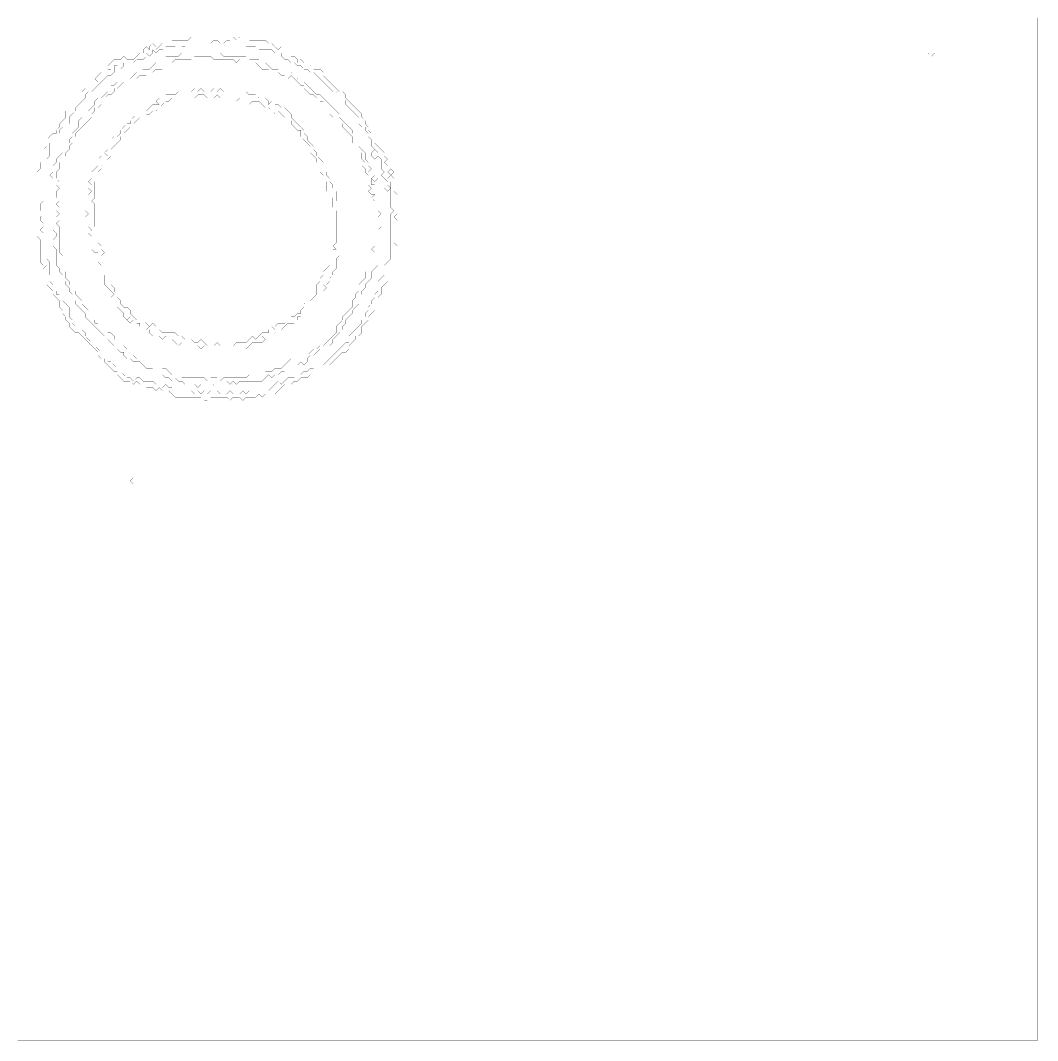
# Model space of a CAD drawing. Header units: metres. Extents: x 0 to 4925, y -4925 to 0.
# Drawn here: x 1878 to 4925, y -4925 to -1868 of the extents above; entities that cross this region are included whole.
import ezdxf

# ---------------------------------------------------------------- set-up
doc = ezdxf.new("R2010")
doc.units = ezdxf.units.M
doc.layers.add('conductor', color=1, linetype='Continuous')
doc.layers.add('substrate', color=5, linetype='Continuous')

msp = doc.modelspace()

# ---------------------------------------------------------------- linework, layer by layer
at = {"layer": 'conductor', "const_width": 0.5}
for points in [[(2457.4, -1927.3), (2447.7, -1937), (2438.1, -1937), (2428.5, -1937), (2418.8, -1937), (2409.2, -1937), (2399.5, -1937), (2389.9, -1937), (2380.3, -1937), (2370.6, -1946.6), (2361, -1946.6), (2351.4, -1937), (2341.7, -1946.6), (2332.1, -1946.6), (2322.4, -1946.6), (2312.8, -1946.6), (2303.2, -1956.3), (2293.5, -1956.3), (2283.9, -1965.9), (2274.3, -1956.3), (2274.3, -1965.9), (2264.6, -1975.5), (2255, -1965.9), (2255, -1975.5), (2245.4, -1985.2), (2235.7, -1985.2), (2226.1, -1985.2), (2216.4, -1994.8), (2206.8, -1994.8), (2197.2, -1994.8), (2187.5, -1994.8), (2187.5, -2004.4), (2177.9, -2014.1), (2168.3, -2004.4), (2158.6, -2004.4), (2158.6, -2014.1), (2158.6, -2023.7), (2149, -2033.3), (2139.4, -2033.3), (2129.7, -2043), (2120.1, -2052.6), (2110.4, -2062.3), (2100.8, -2071.9), (2091.2, -2081.5), (2081.5, -2081.5), (2071.9, -2091.2), (2071.9, -2100.8), (2062.3, -2110.4), (2052.6, -2120.1), (2043, -2129.7), (2043, -2139.4), (2033.3, -2149), (2023.7, -2158.6), (2023.7, -2168.3), (2023.7, -2177.9), (2014.1, -2187.5), (2004.4, -2187.5), (1994.8, -2197.2), (1994.8, -2206.8), (1985.2, -2216.4), (1975.5, -2226.1), (1965.9, -2235.7), (1965.9, -2245.4), (1965.9, -2255), (1965.9, -2264.6), (1965.9, -2274.3), (1956.3, -2283.9), (1956.3, -2293.5), (1956.3, -2303.2), (1946.6, -2312.8), (1946.6, -2322.4), (1946.6, -2332.1), (1946.6, -2341.7), (1946.6, -2351.4), (1946.6, -2361), (1946.6, -2370.6), (1946.6, -2380.3), (1946.6, -2389.9), (1946.6, -2399.5), (1946.6, -2409.2), (1937, -2418.8), (1937, -2428.5), (1937, -2438.1), (1946.6, -2447.7), (1937, -2457.4), (1937, -2467), (1946.6, -2476.6), (1946.6, -2486.3), (1937, -2495.9), (1946.6, -2505.5), (1946.6, -2515.2), (1946.6, -2524.8), (1946.6, -2534.5), (1946.6, -2544.1), (1946.6, -2553.7), (1956.3, -2563.4), (1956.3, -2573), (1956.3, -2582.6), (1965.9, -2592.3), (1965.9, -2601.9), (1965.9, -2611.6), (1965.9, -2621.2), (1965.9, -2630.8), (1975.5, -2640.5), (1965.9, -2650.1), (1975.5, -2659.7), (1975.5, -2669.4), (1985.2, -2679), (1985.2, -2688.6), (1994.8, -2688.6), (2004.4, -2698.3), (2004.4, -2707.9), (2014.1, -2717.6), (2023.7, -2727.2), (2023.7, -2736.8), (2023.7, -2746.5), (2023.7, -2756.1), (2033.3, -2765.7), (2033.3, -2775.4), (2043, -2785), (2052.6, -2794.6), (2062.3, -2794.6), (2071.9, -2804.3), (2071.9, -2813.9), (2081.5, -2823.6), (2091.2, -2833.2), (2100.8, -2842.8), (2110.4, -2852.5), (2120.1, -2862.1), (2129.7, -2871.7), (2139.4, -2881.4), (2139.4, -2891), (2149, -2891), (2158.6, -2900.7), (2168.3, -2910.3), (2177.9, -2919.9), (2187.5, -2929.6), (2197.2, -2939.2), (2206.8, -2939.2), (2216.4, -2948.8), (2226.1, -2939.2), (2235.7, -2939.2), (2245.4, -2948.8), (2255, -2948.8), (2264.6, -2948.8), (2274.3, -2948.8), (2283.9, -2958.5), (2293.5, -2958.5), (2303.2, -2968.1), (2312.8, -2958.5), (2322.4, -2968.1), (2332.1, -2968.1), (2341.7, -2977.7), (2351.4, -2977.7), (2361, -2977.7), (2370.6, -2977.7), (2380.3, -2977.7), (2389.9, -2977.7), (2399.5, -2987.4), (2409.2, -2977.7), (2418.8, -2987.4), (2428.5, -2977.7), (2438.1, -2987.4), (2447.7, -2977.7), (2457.4, -2977.7), (2467, -2977.7), (2476.6, -2987.4), (2486.3, -2987.4), (2495.9, -2987.4), (2505.5, -2977.7), (2515.2, -2987.4), (2524.8, -2987.4), (2534.5, -2987.4), (2544.1, -2977.7), (2553.7, -2987.4), (2563.4, -2977.7), (2573, -2977.7), (2582.6, -2977.7), (2592.3, -2977.7), (2601.9, -2977.7), (2611.6, -2977.7), (2621.2, -2977.7), (2630.8, -2968.1), (2640.5, -2958.5), (2650.1, -2948.8), (2659.7, -2958.5), (2669.4, -2948.8), (2679, -2939.2), (2688.6, -2939.2), (2698.3, -2939.2), (2707.9, -2929.6), (2717.6, -2929.6), (2727.2, -2919.9), (2736.8, -2919.9), (2746.5, -2910.3), (2756.1, -2910.3), (2765.7, -2900.7), (2775.4, -2900.7), (2785, -2900.7), (2794.6, -2891), (2804.3, -2881.4), (2813.9, -2871.7), (2823.6, -2862.1), (2833.2, -2852.5), (2842.8, -2842.8), (2852.5, -2833.2), (2862.1, -2833.2), (2862.1, -2823.6), (2862.1, -2813.9), (2871.7, -2804.3), (2881.4, -2794.6), (2891, -2785), (2900.7, -2775.4), (2900.7, -2765.7), (2910.3, -2756.1), (2910.3, -2746.5), (2919.9, -2736.8), (2919.9, -2727.2), (2929.6, -2717.6), (2929.6, -2707.9), (2939.2, -2698.3), (2939.2, -2688.6), (2948.8, -2679), (2948.8, -2669.4), (2948.8, -2659.7), (2948.8, -2650.1), (2958.5, -2640.5), (2968.1, -2630.8), (2968.1, -2621.2), (2968.1, -2611.6), (2968.1, -2601.9), (2977.7, -2592.3), (2987.4, -2582.6), (2987.4, -2573), (2987.4, -2563.4), (2987.4, -2553.7), (2987.4, -2544.1), (2987.4, -2534.5), (2987.4, -2524.8), (2987.4, -2515.2), (2987.4, -2505.5), (2987.4, -2495.9), (2987.4, -2486.3), (2987.4, -2476.6), (2987.4, -2467), (2987.4, -2457.4), (2987.4, -2447.7), (2997, -2438.1), (2987.4, -2428.5), (2987.4, -2418.8), (2987.4, -2409.2), (2987.4, -2399.5), (2987.4, -2389.9), (2987.4, -2380.3), (2987.4, -2370.6), (2987.4, -2361), (2987.4, -2351.4), (2977.7, -2351.4), (2968.1, -2341.7), (2958.5, -2332.1), (2968.1, -2322.4), (2958.5, -2312.8), (2958.5, -2303.2), (2958.5, -2293.5), (2958.5, -2283.9), (2948.8, -2274.3), (2948.8, -2264.6), (2939.2, -2255), (2929.6, -2245.4), (2929.6, -2235.7), (2929.6, -2226.1), (2919.9, -2216.4), (2919.9, -2206.8), (2910.3, -2197.2), (2910.3, -2187.5), (2900.7, -2187.5), (2891, -2177.9), (2891, -2168.3), (2891, -2158.6), (2881.4, -2149), (2871.7, -2139.4), (2862.1, -2129.7), (2852.5, -2120.1), (2852.5, -2110.4), (2842.8, -2100.8), (2833.2, -2091.2), (2823.6, -2081.5), (2813.9, -2081.5), (2804.3, -2071.9), (2794.6, -2062.3), (2785, -2052.6), (2775.4, -2043), (2765.7, -2033.3), (2756.1, -2023.7), (2746.5, -2023.7), (2736.8, -2014.1), (2727.2, -2014.1), (2717.6, -2004.4), (2707.9, -2004.4), (2698.3, -1994.8), (2688.6, -1994.8), (2679, -1985.2), (2669.4, -1985.2), (2659.7, -1975.5), (2659.7, -1965.9), (2650.1, -1965.9), (2640.5, -1965.9), (2630.8, -1956.3), (2621.2, -1956.3), (2611.6, -1956.3), (2601.9, -1956.3), (2592.3, -1956.3), (2582.6, -1946.6), (2573, -1946.6), (2563.4, -1946.6), (2553.7, -1946.6), (2544.1, -1937), (2534.5, -1937), (2524.8, -1937), (2515.2, -1937), (2505.5, -1927.3), (2495.9, -1927.3), (2486.3, -1937), (2476.6, -1937), (2467, -1927.3)], [(2351.4, -1975.5), (2361, -1965.9), (2370.6, -1965.9), (2380.3, -1965.9), (2389.9, -1965.9), (2399.5, -1965.9), (2409.2, -1965.9), (2418.8, -1965.9), (2428.5, -1965.9), (2438.1, -1965.9), (2447.7, -1965.9), (2457.4, -1965.9), (2467, -1965.9), (2476.6, -1965.9), (2486.3, -1975.5), (2495.9, -1975.5), (2505.5, -1975.5), (2515.2, -1975.5), (2524.8, -1975.5), (2534.5, -1975.5), (2544.1, -1975.5), (2553.7, -1975.5), (2563.4, -1985.2), (2573, -1985.2), (2582.6, -1985.2), (2592.3, -1985.2), (2601.9, -1994.8), (2611.6, -1994.8), (2621.2, -2004.4), (2630.8, -2014.1), (2640.5, -2014.1), (2650.1, -2014.1), (2659.7, -2023.7), (2669.4, -2023.7), (2679, -2023.7), (2688.6, -2023.7), (2698.3, -2033.3), (2707.9, -2043), (2717.6, -2052.6), (2727.2, -2052.6), (2736.8, -2062.3), (2746.5, -2071.9), (2756.1, -2081.5), (2765.7, -2091.2), (2775.4, -2091.2), (2785, -2100.8), (2794.6, -2110.4), (2804.3, -2120.1), (2813.9, -2129.7), (2823.6, -2139.4), (2833.2, -2149), (2833.2, -2158.6), (2842.8, -2168.3), (2852.5, -2177.9), (2862.1, -2187.5), (2871.7, -2197.2), (2871.7, -2206.8), (2881.4, -2216.4), (2891, -2226.1), (2891, -2235.7), (2891, -2245.4), (2900.7, -2255), (2910.3, -2264.6), (2910.3, -2274.3), (2910.3, -2283.9), (2919.9, -2293.5), (2919.9, -2303.2), (2929.6, -2312.8), (2919.9, -2322.4), (2929.6, -2322.4), (2939.2, -2332.1), (2929.6, -2341.7), (2929.6, -2351.4), (2929.6, -2361), (2939.2, -2361), (2948.8, -2370.6), (2948.8, -2380.3), (2948.8, -2389.9), (2948.8, -2399.5), (2948.8, -2409.2), (2948.8, -2418.8), (2948.8, -2428.5), (2948.8, -2438.1), (2958.5, -2447.7), (2948.8, -2457.4), (2948.8, -2467), (2948.8, -2476.6), (2958.5, -2486.3), (2948.8, -2495.9), (2948.8, -2505.5), (2948.8, -2515.2), (2948.8, -2524.8), (2948.8, -2534.5), (2948.8, -2544.1), (2948.8, -2553.7), (2948.8, -2563.4), (2948.8, -2573), (2948.8, -2582.6), (2948.8, -2592.3), (2948.8, -2601.9), (2939.2, -2611.6), (2929.6, -2621.2), (2929.6, -2630.8), (2929.6, -2640.5), (2919.9, -2650.1), (2910.3, -2659.7), (2910.3, -2669.4), (2900.7, -2679), (2900.7, -2688.6), (2891, -2698.3), (2891, -2707.9), (2891, -2717.6), (2881.4, -2727.2), (2871.7, -2736.8), (2871.7, -2746.5), (2862.1, -2756.1), (2852.5, -2765.7), (2852.5, -2775.4), (2842.8, -2785), (2842.8, -2794.6), (2833.2, -2804.3), (2823.6, -2813.9), (2813.9, -2823.6), (2813.9, -2833.2), (2804.3, -2842.8), (2794.6, -2842.8), (2785, -2852.5), (2775.4, -2852.5), (2765.7, -2862.1), (2756.1, -2871.7), (2746.5, -2871.7), (2736.8, -2881.4), (2736.8, -2891), (2727.2, -2900.7), (2717.6, -2891), (2707.9, -2900.7), (2698.3, -2900.7), (2688.6, -2900.7), (2679, -2910.3), (2669.4, -2919.9), (2659.7, -2919.9), (2650.1, -2929.6), (2640.5, -2929.6), (2630.8, -2939.2), (2621.2, -2929.6), (2611.6, -2939.2), (2601.9, -2948.8), (2592.3, -2948.8), (2582.6, -2948.8), (2573, -2948.8), (2563.4, -2948.8), (2553.7, -2948.8), (2544.1, -2948.8), (2534.5, -2948.8), (2524.8, -2958.5), (2515.2, -2948.8), (2505.5, -2958.5), (2495.9, -2948.8), (2486.3, -2958.5), (2476.6, -2958.5), (2467, -2958.5), (2457.4, -2958.5), (2447.7, -2968.1), (2438.1, -2958.5), (2428.5, -2958.5), (2418.8, -2958.5), (2409.2, -2968.1), (2399.5, -2958.5), (2389.9, -2958.5), (2380.3, -2958.5), (2370.6, -2958.5), (2361, -2948.8), (2351.4, -2948.8), (2341.7, -2939.2), (2332.1, -2948.8), (2322.4, -2939.2), (2312.8, -2939.2), (2303.2, -2929.6), (2303.2, -2919.9), (2293.5, -2929.6), (2283.9, -2919.9), (2274.3, -2910.3), (2264.6, -2910.3), (2255, -2910.3), (2245.4, -2900.7), (2235.7, -2891), (2226.1, -2891), (2216.4, -2891), (2206.8, -2881.4), (2197.2, -2881.4), (2187.5, -2871.7), (2187.5, -2862.1), (2177.9, -2862.1), (2168.3, -2852.5), (2168.3, -2842.8), (2158.6, -2842.8), (2149, -2833.2), (2139.4, -2823.6), (2139.4, -2813.9), (2129.7, -2813.9), (2120.1, -2804.3), (2110.4, -2794.6), (2100.8, -2785), (2091.2, -2775.4), (2081.5, -2765.7), (2071.9, -2756.1), (2071.9, -2746.5), (2062.3, -2736.8), (2052.6, -2727.2), (2043, -2717.6), (2043, -2707.9), (2033.3, -2698.3), (2033.3, -2688.6), (2023.7, -2679), (2023.7, -2669.4), (2014.1, -2659.7), (2014.1, -2650.1), (2004.4, -2640.5), (2004.4, -2630.8), (1994.8, -2621.2), (1994.8, -2611.6), (1985.2, -2601.9), (1985.2, -2592.3), (1985.2, -2582.6), (1985.2, -2573), (1985.2, -2563.4), (1985.2, -2553.7), (1975.5, -2544.1), (1975.5, -2534.5), (1975.5, -2524.8), (1985.2, -2515.2), (1985.2, -2505.5), (1975.5, -2495.9), (1975.5, -2486.3), (1975.5, -2476.6), (1975.5, -2467), (1975.5, -2457.4), (1975.5, -2447.7), (1975.5, -2438.1), (1975.5, -2428.5), (1975.5, -2418.8), (1975.5, -2409.2), (1975.5, -2399.5), (1975.5, -2389.9), (1975.5, -2380.3), (1975.5, -2370.6), (1975.5, -2361), (1975.5, -2351.4), (1975.5, -2341.7), (1965.9, -2332.1), (1975.5, -2322.4), (1975.5, -2312.8), (1975.5, -2303.2), (1985.2, -2293.5), (1985.2, -2283.9), (1994.8, -2274.3), (2004.4, -2264.6), (2004.4, -2255), (2014.1, -2245.4), (2023.7, -2235.7), (2023.7, -2226.1), (2033.3, -2216.4), (2033.3, -2206.8), (2043, -2197.2), (2052.6, -2187.5), (2052.6, -2177.9), (2052.6, -2168.3), (2062.3, -2158.6), (2071.9, -2158.6), (2081.5, -2149), (2081.5, -2139.4), (2091.2, -2129.7), (2100.8, -2120.1), (2100.8, -2110.4), (2110.4, -2100.8), (2120.1, -2100.8), (2129.7, -2091.2), (2139.4, -2081.5), (2139.4, -2071.9), (2149, -2062.3), (2158.6, -2062.3), (2168.3, -2052.6), (2177.9, -2052.6), (2187.5, -2043), (2197.2, -2043), (2206.8, -2043), (2216.4, -2033.3), (2226.1, -2023.7), (2235.7, -2023.7), (2245.4, -2014.1), (2255, -2014.1), (2264.6, -2014.1), (2274.3, -2004.4), (2283.9, -1994.8), (2293.5, -1994.8), (2303.2, -1985.2), (2312.8, -1975.5), (2322.4, -1975.5), (2332.1, -1975.5), (2341.7, -1975.5)], [(2389.9, -2091.2), (2380.3, -2100.8), (2370.6, -2100.8), (2361, -2100.8), (2351.4, -2100.8), (2341.7, -2100.8), (2332.1, -2100.8), (2322.4, -2110.4), (2312.8, -2110.4), (2303.2, -2120.1), (2293.5, -2129.7), (2283.9, -2139.4), (2274.3, -2139.4), (2264.6, -2149), (2255, -2149), (2245.4, -2158.6), (2235.7, -2158.6), (2226.1, -2168.3), (2216.4, -2177.9), (2206.8, -2187.5), (2197.2, -2197.2), (2187.5, -2206.8), (2177.9, -2216.4), (2177.9, -2226.1), (2168.3, -2235.7), (2158.6, -2245.4), (2149, -2255), (2149, -2264.6), (2149, -2274.3), (2139.4, -2283.9), (2129.7, -2293.5), (2120.1, -2303.2), (2120.1, -2312.8), (2110.4, -2322.4), (2110.4, -2332.1), (2110.4, -2341.7), (2100.8, -2351.4), (2100.8, -2361), (2100.8, -2370.6), (2100.8, -2380.3), (2100.8, -2389.9), (2100.8, -2399.5), (2091.2, -2409.2), (2100.8, -2418.8), (2100.8, -2428.5), (2100.8, -2438.1), (2100.8, -2447.7), (2100.8, -2457.4), (2100.8, -2467), (2100.8, -2476.6), (2100.8, -2486.3), (2110.4, -2495.9), (2110.4, -2505.5), (2100.8, -2515.2), (2110.4, -2524.8), (2110.4, -2534.5), (2120.1, -2544.1), (2120.1, -2553.7), (2129.7, -2563.4), (2120.1, -2573), (2129.7, -2573), (2139.4, -2582.6), (2139.4, -2592.3), (2129.7, -2601.9), (2139.4, -2611.6), (2139.4, -2621.2), (2139.4, -2630.8), (2139.4, -2640.5), (2149, -2650.1), (2149, -2659.7), (2158.6, -2669.4), (2158.6, -2679), (2168.3, -2688.6), (2168.3, -2698.3), (2177.9, -2707.9), (2177.9, -2717.6), (2187.5, -2727.2), (2197.2, -2727.2), (2206.8, -2736.8), (2206.8, -2746.5), (2216.4, -2756.1), (2226.1, -2765.7), (2235.7, -2765.7), (2245.4, -2765.7), (2255, -2775.4), (2264.6, -2785), (2255, -2794.6), (2264.6, -2785), (2274.3, -2775.4), (2283.9, -2785), (2283.9, -2794.6), (2283.9, -2804.3), (2293.5, -2794.6), (2303.2, -2804.3), (2312.8, -2804.3), (2322.4, -2804.3), (2332.1, -2804.3), (2341.7, -2804.3), (2351.4, -2813.9), (2361, -2813.9), (2370.6, -2823.6), (2380.3, -2823.6), (2389.9, -2823.6), (2399.5, -2833.2), (2409.2, -2833.2), (2418.8, -2823.6), (2428.5, -2833.2), (2438.1, -2842.8), (2447.7, -2842.8), (2457.4, -2842.8), (2467, -2833.2), (2476.6, -2842.8), (2486.3, -2842.8), (2495.9, -2842.8), (2505.5, -2842.8), (2515.2, -2842.8), (2524.8, -2833.2), (2534.5, -2833.2), (2544.1, -2833.2), (2553.7, -2833.2), (2563.4, -2823.6), (2573, -2813.9), (2582.6, -2823.6), (2592.3, -2813.9), (2601.9, -2804.3), (2611.6, -2804.3), (2621.2, -2804.3), (2621.2, -2794.6), (2630.8, -2785), (2640.5, -2794.6), (2640.5, -2785), (2650.1, -2775.4), (2659.7, -2775.4), (2669.4, -2775.4), (2679, -2765.7), (2688.6, -2756.1), (2698.3, -2756.1), (2707.9, -2746.5), (2717.6, -2746.5), (2717.6, -2736.8), (2727.2, -2727.2), (2727.2, -2717.6), (2736.8, -2707.9), (2746.5, -2707.9), (2756.1, -2698.3), (2765.7, -2688.6), (2765.7, -2679), (2765.7, -2669.4), (2765.7, -2659.7), (2775.4, -2650.1), (2775.4, -2640.5), (2785, -2630.8), (2794.6, -2630.8), (2785, -2621.2), (2794.6, -2611.6), (2804.3, -2601.9), (2804.3, -2592.3), (2804.3, -2582.6), (2804.3, -2573), (2804.3, -2563.4), (2813.9, -2553.7), (2823.6, -2553.7), (2813.9, -2544.1), (2823.6, -2534.5), (2823.6, -2524.8), (2823.6, -2515.2), (2823.6, -2505.5), (2823.6, -2495.9), (2823.6, -2486.3), (2823.6, -2476.6), (2823.6, -2467), (2823.6, -2457.4), (2823.6, -2447.7), (2823.6, -2438.1), (2813.9, -2428.5), (2813.9, -2418.8), (2813.9, -2409.2), (2813.9, -2399.5), (2804.3, -2389.9), (2794.6, -2380.3), (2794.6, -2370.6), (2794.6, -2361), (2794.6, -2351.4), (2785, -2341.7), (2785, -2332.1), (2775.4, -2322.4), (2775.4, -2312.8), (2775.4, -2303.2), (2765.7, -2293.5), (2765.7, -2283.9), (2756.1, -2274.3), (2746.5, -2264.6), (2746.5, -2255), (2746.5, -2245.4), (2736.8, -2235.7), (2727.2, -2226.1), (2717.6, -2216.4), (2717.6, -2206.8), (2717.6, -2197.2), (2707.9, -2197.2), (2698.3, -2187.5), (2688.6, -2177.9), (2688.6, -2168.3), (2679, -2158.6), (2669.4, -2158.6), (2659.7, -2149), (2650.1, -2139.4), (2640.5, -2149), (2630.8, -2139.4), (2621.2, -2129.7), (2611.6, -2129.7), (2601.9, -2120.1), (2592.3, -2110.4), (2582.6, -2110.4), (2573, -2110.4), (2563.4, -2120.1), (2553.7, -2110.4), (2553.7, -2100.8), (2544.1, -2100.8), (2534.5, -2100.8), (2524.8, -2110.4), (2515.2, -2100.8), (2505.5, -2100.8), (2495.9, -2100.8), (2486.3, -2100.8), (2476.6, -2100.8), (2467, -2091.2), (2457.4, -2100.8), (2447.7, -2100.8), (2438.1, -2100.8), (2428.5, -2091.2), (2418.8, -2091.2), (2409.2, -2091.2), (2399.5, -2100.8)], [(2929.6, -2264.6), (2939.2, -2255), (2948.8, -2264.6), (2948.8, -2274.3), (2939.2, -2283.9), (2929.6, -2274.3)], [(2929.6, -2341.7), (2939.2, -2332.1), (2948.8, -2341.7), (2939.2, -2351.4)], [(2968.1, -2370.6), (2977.7, -2361), (2987.4, -2370.6), (2977.7, -2380.3)]]:
    msp.add_lwpolyline(points, close=True, dxfattribs=at)
at = {"layer": 'substrate', "const_width": 0.5}
msp.add_lwpolyline([(1869.5, -4924.4), (1879.2, -4924.4), (1888.8, -4924.4), (1898.4, -4924.4), (1908.1, -4924.4), (1917.7, -4924.4), (1927.3, -4924.4), (1937, -4924.4), (1946.6, -4924.4), (1956.3, -4924.4), (1965.9, -4924.4), (1975.5, -4924.4), (1985.2, -4924.4), (1994.8, -4924.4), (2004.4, -4924.4), (2014.1, -4924.4), (2023.7, -4924.4), (2033.3, -4924.4), (2043, -4924.4), (2052.6, -4924.4), (2062.3, -4924.4), (2071.9, -4924.4), (2081.5, -4924.4), (2091.2, -4924.4), (2100.8, -4924.4), (2110.4, -4924.4), (2120.1, -4924.4), (2129.7, -4924.4), (2139.4, -4924.4), (2149, -4924.4), (2158.6, -4924.4), (2168.3, -4924.4), (2177.9, -4924.4), (2187.5, -4924.4), (2197.2, -4924.4), (2206.8, -4924.4), (2216.4, -4924.4), (2226.1, -4924.4), (2235.7, -4924.4), (2245.4, -4924.4), (2255, -4924.4), (2264.6, -4924.4), (2274.3, -4924.4), (2283.9, -4924.4), (2293.5, -4924.4), (2303.2, -4924.4), (2312.8, -4924.4), (2322.4, -4924.4), (2332.1, -4924.4), (2341.7, -4924.4), (2351.4, -4924.4), (2361, -4924.4), (2370.6, -4924.4), (2380.3, -4924.4), (2389.9, -4924.4), (2399.5, -4924.4), (2409.2, -4924.4), (2418.8, -4924.4), (2428.5, -4924.4), (2438.1, -4924.4), (2447.7, -4924.4), (2457.4, -4924.4), (2467, -4924.4), (2476.6, -4924.4), (2486.3, -4924.4), (2495.9, -4924.4), (2505.5, -4924.4), (2515.2, -4924.4), (2524.8, -4924.4), (2534.5, -4924.4), (2544.1, -4924.4), (2553.7, -4924.4), (2563.4, -4924.4), (2573, -4924.4), (2582.6, -4924.4), (2592.3, -4924.4), (2601.9, -4924.4), (2611.6, -4924.4), (2621.2, -4924.4), (2630.8, -4924.4), (2640.5, -4924.4), (2650.1, -4924.4), (2659.7, -4924.4), (2669.4, -4924.4), (2679, -4924.4), (2688.6, -4924.4), (2698.3, -4924.4), (2707.9, -4924.4), (2717.6, -4924.4), (2727.2, -4924.4), (2736.8, -4924.4), (2746.5, -4924.4), (2756.1, -4924.4), (2765.7, -4924.4), (2775.4, -4924.4), (2785, -4924.4), (2794.6, -4924.4), (2804.3, -4924.4), (2813.9, -4924.4), (2823.6, -4924.4), (2833.2, -4924.4), (2842.8, -4924.4), (2852.5, -4924.4), (2862.1, -4924.4), (2871.7, -4924.4), (2881.4, -4924.4), (2891, -4924.4), (2900.7, -4924.4), (2910.3, -4924.4), (2919.9, -4924.4), (2929.6, -4924.4), (2939.2, -4924.4), (2948.8, -4924.4), (2958.5, -4924.4), (2968.1, -4924.4), (2977.7, -4924.4), (2987.4, -4924.4), (2997, -4924.4), (3006.7, -4924.4), (3016.3, -4924.4), (3025.9, -4924.4), (3035.6, -4924.4), (3045.2, -4924.4), (3054.8, -4924.4), (3064.5, -4924.4), (3074.1, -4924.4), (3083.8, -4924.4), (3093.4, -4924.4), (3103, -4924.4), (3112.7, -4924.4), (3122.3, -4924.4), (3131.9, -4924.4), (3141.6, -4924.4), (3151.2, -4924.4), (3160.8, -4924.4), (3170.5, -4924.4), (3180.1, -4924.4), (3189.8, -4924.4), (3199.4, -4924.4), (3209, -4924.4), (3218.7, -4924.4), (3228.3, -4924.4), (3237.9, -4924.4), (3247.6, -4924.4), (3257.2, -4924.4), (3266.8, -4924.4), (3276.5, -4924.4), (3286.1, -4924.4), (3295.8, -4924.4), (3305.4, -4924.4), (3315, -4924.4), (3324.7, -4924.4), (3334.3, -4924.4), (3343.9, -4924.4), (3353.6, -4924.4), (3363.2, -4924.4), (3372.9, -4924.4), (3382.5, -4924.4), (3392.1, -4924.4), (3401.8, -4924.4), (3411.4, -4924.4), (3421, -4924.4), (3430.7, -4924.4), (3440.3, -4924.4), (3449.9, -4924.4), (3459.6, -4924.4), (3469.2, -4924.4), (3478.9, -4924.4), (3488.5, -4924.4), (3498.1, -4924.4), (3507.8, -4924.4), (3517.4, -4924.4), (3527, -4924.4), (3536.7, -4924.4), (3546.3, -4924.4), (3555.9, -4924.4), (3565.6, -4924.4), (3575.2, -4924.4), (3584.9, -4924.4), (3594.5, -4924.4), (3604.1, -4924.4), (3613.8, -4924.4), (3623.4, -4924.4), (3633, -4924.4), (3642.7, -4924.4), (3652.3, -4924.4), (3662, -4924.4), (3671.6, -4924.4), (3681.2, -4924.4), (3690.9, -4924.4), (3700.5, -4924.4), (3710.1, -4924.4), (3719.8, -4924.4), (3729.4, -4924.4), (3739, -4924.4), (3748.7, -4924.4), (3758.3, -4924.4), (3768, -4924.4), (3777.6, -4924.4), (3787.2, -4924.4), (3796.9, -4924.4), (3806.5, -4924.4), (3816.1, -4924.4), (3825.8, -4924.4), (3835.4, -4924.4), (3845.1, -4924.4), (3854.7, -4924.4), (3864.3, -4924.4), (3874, -4924.4), (3883.6, -4924.4), (3893.2, -4924.4), (3902.9, -4924.4), (3912.5, -4924.4), (3922.1, -4924.4), (3931.8, -4924.4), (3941.4, -4924.4), (3951.1, -4924.4), (3960.7, -4924.4), (3970.3, -4924.4), (3980, -4924.4), (3989.6, -4924.4), (3999.2, -4924.4), (4008.9, -4924.4), (4018.5, -4924.4), (4028.1, -4924.4), (4037.8, -4924.4), (4047.4, -4924.4), (4057.1, -4924.4), (4066.7, -4924.4), (4076.3, -4924.4), (4086, -4924.4), (4095.6, -4924.4), (4105.2, -4924.4), (4114.9, -4924.4), (4124.5, -4924.4), (4134.2, -4924.4), (4143.8, -4924.4), (4153.4, -4924.4), (4163.1, -4924.4), (4172.7, -4924.4), (4182.3, -4924.4), (4192, -4924.4), (4201.6, -4924.4), (4211.2, -4924.4), (4220.9, -4924.4), (4230.5, -4924.4), (4240.2, -4924.4), (4249.8, -4924.4), (4259.4, -4924.4), (4269.1, -4924.4), (4278.7, -4924.4), (4288.3, -4924.4), (4298, -4924.4), (4307.6, -4924.4), (4317.2, -4924.4), (4326.9, -4924.4), (4336.5, -4924.4), (4346.2, -4924.4), (4355.8, -4924.4), (4365.4, -4924.4), (4375.1, -4924.4), (4384.7, -4924.4), (4394.3, -4924.4), (4404, -4924.4), (4413.6, -4924.4), (4423.3, -4924.4), (4432.9, -4924.4), (4442.5, -4924.4), (4452.2, -4924.4), (4461.8, -4924.4), (4471.4, -4924.4), (4481.1, -4924.4), (4490.7, -4924.4), (4500.3, -4924.4), (4510, -4924.4), (4519.6, -4924.4), (4529.3, -4924.4), (4538.9, -4924.4), (4548.5, -4924.4), (4558.2, -4924.4), (4567.8, -4924.4), (4577.4, -4924.4), (4587.1, -4924.4), (4596.7, -4924.4), (4606.4, -4924.4), (4616, -4924.4), (4625.6, -4924.4), (4635.3, -4924.4), (4644.9, -4924.4), (4654.5, -4924.4), (4664.2, -4924.4), (4673.8, -4924.4), (4683.4, -4924.4), (4693.1, -4924.4), (4702.7, -4924.4), (4712.4, -4924.4), (4722, -4924.4), (4731.6, -4924.4), (4741.3, -4924.4), (4750.9, -4924.4), (4760.5, -4924.4), (4770.2, -4924.4), (4779.8, -4924.4), (4789.4, -4924.4), (4799.1, -4924.4), (4808.7, -4924.4), (4818.4, -4924.4), (4828, -4924.4), (4837.6, -4924.4), (4847.3, -4924.4), (4856.9, -4924.4), (4866.5, -4924.4), (4876.2, -4924.4), (4885.8, -4924.4), (4895.5, -4924.4), (4905.1, -4924.4), (4914.7, -4924.4), (4924.4, -4924.4), (4924.4, -4914.7), (4924.4, -4905.1), (4924.4, -4895.5), (4924.4, -4885.8), (4924.4, -4876.2), (4924.4, -4866.5), (4924.4, -4856.9), (4924.4, -4847.3), (4924.4, -4837.6), (4924.4, -4828), (4924.4, -4818.4), (4924.4, -4808.7), (4924.4, -4799.1), (4924.4, -4789.4), (4924.4, -4779.8), (4924.4, -4770.2), (4924.4, -4760.5), (4924.4, -4750.9), (4924.4, -4741.3), (4924.4, -4731.6), (4924.4, -4722), (4924.4, -4712.4), (4924.4, -4702.7), (4924.4, -4693.1), (4924.4, -4683.4), (4924.4, -4673.8), (4924.4, -4664.2), (4924.4, -4654.5), (4924.4, -4644.9), (4924.4, -4635.3), (4924.4, -4625.6), (4924.4, -4616), (4924.4, -4606.4), (4924.4, -4596.7), (4924.4, -4587.1), (4924.4, -4577.4), (4924.4, -4567.8), (4924.4, -4558.2), (4924.4, -4548.5), (4924.4, -4538.9), (4924.4, -4529.3), (4924.4, -4519.6), (4924.4, -4510), (4924.4, -4500.3), (4924.4, -4490.7), (4924.4, -4481.1), (4924.4, -4471.4), (4924.4, -4461.8), (4924.4, -4452.2), (4924.4, -4442.5), (4924.4, -4432.9), (4924.4, -4423.3), (4924.4, -4413.6), (4924.4, -4404), (4924.4, -4394.3), (4924.4, -4384.7), (4924.4, -4375.1), (4924.4, -4365.4), (4924.4, -4355.8), (4924.4, -4346.2), (4924.4, -4336.5), (4924.4, -4326.9), (4924.4, -4317.2), (4924.4, -4307.6), (4924.4, -4298), (4924.4, -4288.3), (4924.4, -4278.7), (4924.4, -4269.1), (4924.4, -4259.4), (4924.4, -4249.8), (4924.4, -4240.2), (4924.4, -4230.5), (4924.4, -4220.9), (4924.4, -4211.2), (4924.4, -4201.6), (4924.4, -4192), (4924.4, -4182.3), (4924.4, -4172.7), (4924.4, -4163.1), (4924.4, -4153.4), (4924.4, -4143.8), (4924.4, -4134.2), (4924.4, -4124.5), (4924.4, -4114.9), (4924.4, -4105.2), (4924.4, -4095.6), (4924.4, -4086), (4924.4, -4076.3), (4924.4, -4066.7), (4924.4, -4057.1), (4924.4, -4047.4), (4924.4, -4037.8), (4924.4, -4028.1), (4924.4, -4018.5), (4924.4, -4008.9), (4924.4, -3999.2), (4924.4, -3989.6), (4924.4, -3980), (4924.4, -3970.3), (4924.4, -3960.7), (4924.4, -3951.1), (4924.4, -3941.4), (4924.4, -3931.8), (4924.4, -3922.1), (4924.4, -3912.5), (4924.4, -3902.9), (4924.4, -3893.2), (4924.4, -3883.6), (4924.4, -3874), (4924.4, -3864.3), (4924.4, -3854.7), (4924.4, -3845.1), (4924.4, -3835.4), (4924.4, -3825.8), (4924.4, -3816.1), (4924.4, -3806.5), (4924.4, -3796.9), (4924.4, -3787.2), (4924.4, -3777.6), (4924.4, -3768), (4924.4, -3758.3), (4924.4, -3748.7), (4924.4, -3739), (4924.4, -3729.4), (4924.4, -3719.8), (4924.4, -3710.1), (4924.4, -3700.5), (4924.4, -3690.9), (4924.4, -3681.2), (4924.4, -3671.6), (4924.4, -3662), (4924.4, -3652.3), (4924.4, -3642.7), (4924.4, -3633), (4924.4, -3623.4), (4924.4, -3613.8), (4924.4, -3604.1), (4924.4, -3594.5), (4924.4, -3584.9), (4924.4, -3575.2), (4924.4, -3565.6), (4924.4, -3555.9), (4924.4, -3546.3), (4924.4, -3536.7), (4924.4, -3527), (4924.4, -3517.4), (4924.4, -3507.8), (4924.4, -3498.1), (4924.4, -3488.5), (4924.4, -3478.9), (4924.4, -3469.2), (4924.4, -3459.6), (4924.4, -3449.9), (4924.4, -3440.3), (4924.4, -3430.7), (4924.4, -3421), (4924.4, -3411.4), (4924.4, -3401.8), (4924.4, -3392.1), (4924.4, -3382.5), (4924.4, -3372.9), (4924.4, -3363.2), (4924.4, -3353.6), (4924.4, -3343.9), (4924.4, -3334.3), (4924.4, -3324.7), (4924.4, -3315), (4924.4, -3305.4), (4924.4, -3295.8), (4924.4, -3286.1), (4924.4, -3276.5), (4924.4, -3266.8), (4924.4, -3257.2), (4924.4, -3247.6), (4924.4, -3237.9), (4924.4, -3228.3), (4924.4, -3218.7), (4924.4, -3209), (4924.4, -3199.4), (4924.4, -3189.8), (4924.4, -3180.1), (4924.4, -3170.5), (4924.4, -3160.8), (4924.4, -3151.2), (4924.4, -3141.6), (4924.4, -3131.9), (4924.4, -3122.3), (4924.4, -3112.7), (4924.4, -3103), (4924.4, -3093.4), (4924.4, -3083.8), (4924.4, -3074.1), (4924.4, -3064.5), (4924.4, -3054.8), (4924.4, -3045.2), (4924.4, -3035.6), (4924.4, -3025.9), (4924.4, -3016.3), (4924.4, -3006.7), (4924.4, -2997), (4924.4, -2987.4), (4924.4, -2977.7), (4924.4, -2968.1), (4924.4, -2958.5), (4924.4, -2948.8), (4924.4, -2939.2), (4924.4, -2929.6), (4924.4, -2919.9), (4924.4, -2910.3), (4924.4, -2900.7), (4924.4, -2891), (4924.4, -2881.4), (4924.4, -2871.7), (4924.4, -2862.1), (4924.4, -2852.5), (4924.4, -2842.8), (4924.4, -2833.2), (4924.4, -2823.6), (4924.4, -2813.9), (4924.4, -2804.3), (4924.4, -2794.6), (4924.4, -2785), (4924.4, -2775.4), (4924.4, -2765.7), (4924.4, -2756.1), (4924.4, -2746.5), (4924.4, -2736.8), (4924.4, -2727.2), (4924.4, -2717.6), (4924.4, -2707.9), (4924.4, -2698.3), (4924.4, -2688.6), (4924.4, -2679), (4924.4, -2669.4), (4924.4, -2659.7), (4924.4, -2650.1), (4924.4, -2640.5), (4924.4, -2630.8), (4924.4, -2621.2), (4924.4, -2611.6), (4924.4, -2601.9), (4924.4, -2592.3), (4924.4, -2582.6), (4924.4, -2573), (4924.4, -2563.4), (4924.4, -2553.7), (4924.4, -2544.1), (4924.4, -2534.5), (4924.4, -2524.8), (4924.4, -2515.2), (4924.4, -2505.5), (4924.4, -2495.9), (4924.4, -2486.3), (4924.4, -2476.6), (4924.4, -2467), (4924.4, -2457.4), (4924.4, -2447.7), (4924.4, -2438.1), (4924.4, -2428.5), (4924.4, -2418.8), (4924.4, -2409.2), (4924.4, -2399.5), (4924.4, -2389.9), (4924.4, -2380.3), (4924.4, -2370.6), (4924.4, -2361), (4924.4, -2351.4), (4924.4, -2341.7), (4924.4, -2332.1), (4924.4, -2322.4), (4924.4, -2312.8), (4924.4, -2303.2), (4924.4, -2293.5), (4924.4, -2283.9), (4924.4, -2274.3), (4924.4, -2264.6), (4924.4, -2255), (4924.4, -2245.4), (4924.4, -2235.7), (4924.4, -2226.1), (4924.4, -2216.4), (4924.4, -2206.8), (4924.4, -2197.2), (4924.4, -2187.5), (4924.4, -2177.9), (4924.4, -2168.3), (4924.4, -2158.6), (4924.4, -2149), (4924.4, -2139.4), (4924.4, -2129.7), (4924.4, -2120.1), (4924.4, -2110.4), (4924.4, -2100.8), (4924.4, -2091.2), (4924.4, -2081.5), (4924.4, -2071.9), (4924.4, -2062.3), (4924.4, -2052.6), (4924.4, -2043), (4924.4, -2033.3), (4924.4, -2023.7), (4924.4, -2014.1), (4924.4, -2004.4), (4924.4, -1994.8), (4924.4, -1985.2), (4924.4, -1975.5), (4924.4, -1965.9), (4924.4, -1956.3), (4924.4, -1946.6), (4924.4, -1937), (4924.4, -1927.3), (4924.4, -1917.7), (4924.4, -1908.1), (4924.4, -1898.4), (4924.4, -1888.8), (4924.4, -1879.2), (4924.4, -1869.5), (4924.4, -1859.9)], dxfattribs=at)
for points in [[(2380.3, -1927.3), (2389.9, -1917.7), (2399.5, -1917.7), (2409.2, -1917.7), (2418.8, -1917.7), (2428.5, -1917.7), (2438.1, -1917.7), (2447.7, -1917.7), (2457.4, -1917.7), (2467, -1917.7), (2476.6, -1917.7), (2486.3, -1917.7), (2495.9, -1917.7), (2505.5, -1917.7), (2515.2, -1917.7), (2524.8, -1927.3), (2534.5, -1917.7), (2544.1, -1917.7), (2553.7, -1917.7), (2563.4, -1927.3), (2573, -1927.3), (2582.6, -1927.3), (2592.3, -1927.3), (2601.9, -1927.3), (2611.6, -1927.3), (2621.2, -1937), (2630.8, -1937), (2640.5, -1946.6), (2650.1, -1956.3), (2659.7, -1946.6), (2669.4, -1956.3), (2669.4, -1965.9), (2679, -1965.9), (2688.6, -1975.5), (2698.3, -1975.5), (2707.9, -1985.2), (2707.9, -1994.8), (2717.6, -1985.2), (2727.2, -1994.8), (2736.8, -1994.8), (2746.5, -2004.4), (2756.1, -2014.1), (2765.7, -2014.1), (2775.4, -2014.1), (2785, -2023.7), (2785, -2033.3), (2794.6, -2043), (2804.3, -2052.6), (2813.9, -2062.3), (2823.6, -2071.9), (2833.2, -2081.5), (2842.8, -2081.5), (2852.5, -2091.2), (2852.5, -2100.8), (2862.1, -2110.4), (2871.7, -2120.1), (2881.4, -2129.7), (2891, -2139.4), (2900.7, -2149), (2900.7, -2158.6), (2910.3, -2168.3), (2910.3, -2177.9), (2919.9, -2187.5), (2919.9, -2197.2), (2929.6, -2206.8), (2939.2, -2216.4), (2939.2, -2226.1), (2939.2, -2235.7), (2948.8, -2245.4), (2958.5, -2255), (2968.1, -2264.6), (2968.1, -2274.3), (2977.7, -2283.9), (2968.1, -2293.5), (2977.7, -2303.2), (2977.7, -2312.8), (2977.7, -2322.4), (2987.4, -2332.1), (2977.7, -2341.7), (2987.4, -2332.1), (2997, -2341.7), (2997, -2351.4), (2997, -2361), (2997, -2370.6), (2997, -2380.3), (3006.7, -2389.9), (3006.7, -2399.5), (3006.7, -2409.2), (3006.7, -2418.8), (3006.7, -2428.5), (3006.7, -2438.1), (3006.7, -2447.7), (2997, -2457.4), (3006.7, -2467), (3006.7, -2476.6), (3006.7, -2486.3), (3006.7, -2495.9), (3006.7, -2505.5), (3006.7, -2515.2), (3006.7, -2524.8), (2997, -2534.5), (3006.7, -2544.1), (3006.7, -2553.7), (2997, -2563.4), (2997, -2573), (2997, -2582.6), (2997, -2592.3), (2987.4, -2601.9), (2977.7, -2611.6), (2977.7, -2621.2), (2977.7, -2630.8), (2977.7, -2640.5), (2977.7, -2650.1), (2968.1, -2659.7), (2958.5, -2669.4), (2958.5, -2679), (2958.5, -2688.6), (2948.8, -2698.3), (2948.8, -2707.9), (2948.8, -2717.6), (2939.2, -2727.2), (2939.2, -2736.8), (2929.6, -2746.5), (2919.9, -2756.1), (2919.9, -2765.7), (2910.3, -2775.4), (2900.7, -2785), (2900.7, -2794.6), (2900.7, -2804.3), (2891, -2813.9), (2881.4, -2813.9), (2881.4, -2823.6), (2871.7, -2833.2), (2862.1, -2842.8), (2862.1, -2852.5), (2852.5, -2862.1), (2842.8, -2862.1), (2833.2, -2871.7), (2823.6, -2881.4), (2813.9, -2891), (2804.3, -2900.7), (2794.6, -2900.7), (2785, -2910.3), (2775.4, -2919.9), (2765.7, -2929.6), (2756.1, -2929.6), (2746.5, -2929.6), (2736.8, -2939.2), (2727.2, -2939.2), (2717.6, -2939.2), (2707.9, -2948.8), (2698.3, -2948.8), (2688.6, -2958.5), (2679, -2958.5), (2669.4, -2958.5), (2659.7, -2968.1), (2650.1, -2977.7), (2640.5, -2987.4), (2630.8, -2987.4), (2621.2, -2987.4), (2611.6, -2987.4), (2601.9, -2997), (2592.3, -2987.4), (2582.6, -2997), (2573, -2997), (2563.4, -2997), (2553.7, -2997), (2544.1, -3006.7), (2534.5, -2997), (2524.8, -2997), (2515.2, -2997), (2505.5, -3006.7), (2495.9, -2997), (2486.3, -2997), (2476.6, -2997), (2467, -2997), (2457.4, -2997), (2447.7, -2997), (2438.1, -3006.7), (2428.5, -3006.7), (2418.8, -2997), (2409.2, -2997), (2399.5, -2997), (2389.9, -2997), (2380.3, -2997), (2370.6, -2997), (2361, -2997), (2351.4, -2997), (2341.7, -2997), (2332.1, -2987.4), (2322.4, -2977.7), (2312.8, -2977.7), (2303.2, -2977.7), (2293.5, -2968.1), (2283.9, -2977.7), (2274.3, -2968.1), (2264.6, -2968.1), (2255, -2968.1), (2245.4, -2958.5), (2235.7, -2958.5), (2226.1, -2948.8), (2216.4, -2958.5), (2206.8, -2948.8), (2197.2, -2948.8), (2187.5, -2948.8), (2177.9, -2939.2), (2168.3, -2929.6), (2168.3, -2919.9), (2158.6, -2919.9), (2149, -2910.3), (2139.4, -2900.7), (2129.7, -2891), (2129.7, -2881.4), (2120.1, -2881.4), (2110.4, -2871.7), (2110.4, -2862.1), (2100.8, -2852.5), (2091.2, -2842.8), (2081.5, -2833.2), (2071.9, -2823.6), (2062.3, -2813.9), (2052.6, -2804.3), (2043, -2804.3), (2033.3, -2794.6), (2023.7, -2785), (2023.7, -2775.4), (2014.1, -2765.7), (2014.1, -2756.1), (2004.4, -2746.5), (2004.4, -2736.8), (1994.8, -2727.2), (1994.8, -2717.6), (1994.8, -2707.9), (1985.2, -2698.3), (1975.5, -2688.6), (1975.5, -2679), (1965.9, -2669.4), (1956.3, -2659.7), (1956.3, -2650.1), (1956.3, -2640.5), (1956.3, -2630.8), (1956.3, -2621.2), (1946.6, -2611.6), (1956.3, -2601.9), (1946.6, -2601.9), (1937, -2592.3), (1937, -2582.6), (1937, -2573), (1937, -2563.4), (1937, -2553.7), (1937, -2544.1), (1937, -2534.5), (1937, -2524.8), (1927.3, -2515.2), (1927.3, -2505.5), (1927.3, -2495.9), (1927.3, -2486.3), (1927.3, -2476.6), (1927.3, -2467), (1927.3, -2457.4), (1927.3, -2447.7), (1927.3, -2438.1), (1927.3, -2428.5), (1927.3, -2418.8), (1927.3, -2409.2), (1927.3, -2399.5), (1927.3, -2389.9), (1927.3, -2380.3), (1927.3, -2370.6), (1927.3, -2361), (1927.3, -2351.4), (1927.3, -2341.7), (1927.3, -2332.1), (1927.3, -2322.4), (1937, -2312.8), (1937, -2303.2), (1937, -2293.5), (1946.6, -2283.9), (1946.6, -2274.3), (1946.6, -2264.6), (1946.6, -2255), (1956.3, -2245.4), (1956.3, -2235.7), (1956.3, -2226.1), (1965.9, -2216.4), (1975.5, -2206.8), (1985.2, -2206.8), (1985.2, -2197.2), (1994.8, -2187.5), (1994.8, -2177.9), (2004.4, -2168.3), (2014.1, -2158.6), (2014.1, -2149), (2014.1, -2139.4), (2023.7, -2129.7), (2033.3, -2129.7), (2033.3, -2120.1), (2043, -2110.4), (2052.6, -2100.8), (2062.3, -2100.8), (2062.3, -2091.2), (2062.3, -2081.5), (2071.9, -2071.9), (2081.5, -2071.9), (2091.2, -2071.9), (2091.2, -2062.3), (2100.8, -2052.6), (2110.4, -2052.6), (2100.8, -2043), (2110.4, -2033.3), (2120.1, -2023.7), (2129.7, -2023.7), (2139.4, -2014.1), (2149, -2014.1), (2139.4, -2004.4), (2149, -1994.8), (2158.6, -1985.2), (2168.3, -1985.2), (2177.9, -1985.2), (2187.5, -1975.5), (2197.2, -1985.2), (2206.8, -1985.2), (2216.4, -1985.2), (2226.1, -1975.5), (2235.7, -1965.9), (2245.4, -1965.9), (2245.4, -1956.3), (2255, -1946.6), (2264.6, -1956.3), (2264.6, -1946.6), (2274.3, -1937), (2283.9, -1946.6), (2283.9, -1956.3), (2293.5, -1946.6), (2303.2, -1937), (2312.8, -1937), (2322.4, -1937), (2332.1, -1927.3), (2341.7, -1927.3), (2351.4, -1927.3), (2361, -1927.3), (2370.6, -1927.3)], [(4596.7, -1965.9), (4606.4, -1956.3), (4616, -1965.9), (4606.4, -1975.5)], [(2399.5, -1975.5), (2389.9, -1985.2), (2380.3, -1985.2), (2370.6, -1985.2), (2361, -1985.2), (2351.4, -1985.2), (2341.7, -1985.2), (2332.1, -1994.8), (2322.4, -1994.8), (2312.8, -1994.8), (2312.8, -2004.4), (2303.2, -2014.1), (2293.5, -2014.1), (2283.9, -2014.1), (2274.3, -2023.7), (2264.6, -2023.7), (2255, -2033.3), (2245.4, -2033.3), (2235.7, -2033.3), (2226.1, -2043), (2216.4, -2043), (2206.8, -2052.6), (2197.2, -2052.6), (2187.5, -2052.6), (2177.9, -2062.3), (2168.3, -2071.9), (2158.6, -2071.9), (2158.6, -2081.5), (2149, -2091.2), (2139.4, -2091.2), (2129.7, -2100.8), (2120.1, -2110.4), (2120.1, -2120.1), (2110.4, -2129.7), (2100.8, -2129.7), (2100.8, -2139.4), (2091.2, -2149), (2091.2, -2158.6), (2081.5, -2168.3), (2071.9, -2177.9), (2062.3, -2187.5), (2052.6, -2197.2), (2043, -2206.8), (2043, -2216.4), (2033.3, -2226.1), (2033.3, -2235.7), (2023.7, -2245.4), (2023.7, -2255), (2014.1, -2264.6), (2014.1, -2274.3), (2004.4, -2283.9), (1994.8, -2293.5), (1994.8, -2303.2), (1994.8, -2312.8), (1985.2, -2322.4), (1985.2, -2332.1), (1985.2, -2341.7), (1994.8, -2351.4), (1985.2, -2361), (1994.8, -2370.6), (1985.2, -2380.3), (1985.2, -2389.9), (1985.2, -2399.5), (1994.8, -2409.2), (1985.2, -2418.8), (1994.8, -2428.5), (1985.2, -2438.1), (1994.8, -2447.7), (1985.2, -2457.4), (1994.8, -2467), (1985.2, -2476.6), (1994.8, -2486.3), (1994.8, -2495.9), (1994.8, -2505.5), (1994.8, -2515.2), (1994.8, -2524.8), (1994.8, -2534.5), (1994.8, -2544.1), (1994.8, -2553.7), (1994.8, -2563.4), (2004.4, -2573), (2004.4, -2582.6), (2004.4, -2592.3), (2004.4, -2601.9), (2004.4, -2611.6), (2014.1, -2621.2), (2014.1, -2630.8), (2014.1, -2640.5), (2023.7, -2650.1), (2023.7, -2659.7), (2033.3, -2669.4), (2043, -2679), (2043, -2688.6), (2052.6, -2698.3), (2062.3, -2707.9), (2062.3, -2717.6), (2071.9, -2727.2), (2081.5, -2736.8), (2081.5, -2746.5), (2091.2, -2756.1), (2100.8, -2765.7), (2100.8, -2775.4), (2110.4, -2775.4), (2120.1, -2785), (2129.7, -2794.6), (2139.4, -2804.3), (2149, -2804.3), (2158.6, -2813.9), (2158.6, -2823.6), (2168.3, -2833.2), (2177.9, -2842.8), (2187.5, -2842.8), (2197.2, -2852.5), (2197.2, -2862.1), (2206.8, -2871.7), (2216.4, -2871.7), (2226.1, -2881.4), (2235.7, -2881.4), (2245.4, -2881.4), (2255, -2891), (2264.6, -2900.7), (2274.3, -2900.7), (2283.9, -2900.7), (2293.5, -2900.7), (2303.2, -2910.3), (2312.8, -2910.3), (2322.4, -2919.9), (2332.1, -2929.6), (2341.7, -2929.6), (2351.4, -2929.6), (2361, -2939.2), (2370.6, -2939.2), (2380.3, -2939.2), (2389.9, -2939.2), (2399.5, -2939.2), (2409.2, -2939.2), (2418.8, -2939.2), (2428.5, -2939.2), (2438.1, -2948.8), (2447.7, -2939.2), (2457.4, -2939.2), (2467, -2939.2), (2476.6, -2948.8), (2486.3, -2939.2), (2495.9, -2939.2), (2505.5, -2939.2), (2515.2, -2939.2), (2524.8, -2939.2), (2534.5, -2939.2), (2544.1, -2939.2), (2553.7, -2939.2), (2563.4, -2929.6), (2573, -2929.6), (2582.6, -2929.6), (2592.3, -2929.6), (2601.9, -2929.6), (2611.6, -2919.9), (2621.2, -2919.9), (2630.8, -2919.9), (2640.5, -2910.3), (2650.1, -2910.3), (2659.7, -2910.3), (2669.4, -2900.7), (2679, -2891), (2688.6, -2881.4), (2698.3, -2881.4), (2707.9, -2881.4), (2717.6, -2871.7), (2727.2, -2871.7), (2736.8, -2871.7), (2746.5, -2862.1), (2756.1, -2852.5), (2765.7, -2852.5), (2775.4, -2842.8), (2785, -2842.8), (2794.6, -2833.2), (2804.3, -2823.6), (2813.9, -2813.9), (2823.6, -2804.3), (2823.6, -2794.6), (2823.6, -2785), (2833.2, -2775.4), (2842.8, -2765.7), (2842.8, -2756.1), (2852.5, -2746.5), (2862.1, -2736.8), (2871.7, -2727.2), (2871.7, -2717.6), (2871.7, -2707.9), (2881.4, -2698.3), (2881.4, -2688.6), (2891, -2679), (2891, -2669.4), (2891, -2659.7), (2900.7, -2650.1), (2910.3, -2640.5), (2910.3, -2630.8), (2910.3, -2621.2), (2919.9, -2611.6), (2929.6, -2601.9), (2939.2, -2592.3), (2939.2, -2582.6), (2939.2, -2573), (2939.2, -2563.4), (2929.6, -2553.7), (2939.2, -2544.1), (2939.2, -2534.5), (2939.2, -2524.8), (2939.2, -2515.2), (2939.2, -2505.5), (2939.2, -2495.9), (2939.2, -2486.3), (2939.2, -2476.6), (2939.2, -2467), (2939.2, -2457.4), (2939.2, -2447.7), (2939.2, -2438.1), (2939.2, -2428.5), (2939.2, -2418.8), (2939.2, -2409.2), (2929.6, -2399.5), (2939.2, -2389.9), (2929.6, -2389.9), (2919.9, -2380.3), (2929.6, -2370.6), (2919.9, -2361), (2919.9, -2351.4), (2919.9, -2341.7), (2919.9, -2332.1), (2910.3, -2322.4), (2910.3, -2312.8), (2900.7, -2303.2), (2910.3, -2293.5), (2900.7, -2283.9), (2900.7, -2274.3), (2900.7, -2264.6), (2891, -2255), (2881.4, -2245.4), (2871.7, -2235.7), (2871.7, -2226.1), (2871.7, -2216.4), (2862.1, -2206.8), (2852.5, -2197.2), (2842.8, -2187.5), (2842.8, -2177.9), (2833.2, -2168.3), (2823.6, -2158.6), (2813.9, -2158.6), (2804.3, -2149), (2804.3, -2139.4), (2794.6, -2129.7), (2785, -2120.1), (2785, -2110.4), (2775.4, -2110.4), (2765.7, -2100.8), (2756.1, -2091.2), (2746.5, -2091.2), (2736.8, -2081.5), (2727.2, -2071.9), (2727.2, -2062.3), (2717.6, -2062.3), (2707.9, -2052.6), (2698.3, -2043), (2688.6, -2033.3), (2679, -2043), (2669.4, -2033.3), (2659.7, -2033.3), (2650.1, -2023.7), (2640.5, -2033.3), (2630.8, -2023.7), (2621.2, -2014.1), (2611.6, -2014.1), (2601.9, -2014.1), (2592.3, -2004.4), (2582.6, -1994.8), (2573, -1994.8), (2563.4, -1994.8), (2553.7, -1994.8), (2544.1, -1994.8), (2534.5, -1985.2), (2524.8, -1994.8), (2515.2, -1985.2), (2505.5, -1985.2), (2495.9, -1985.2), (2486.3, -1985.2), (2476.6, -1985.2), (2467, -1985.2), (2457.4, -1985.2), (2447.7, -1975.5), (2438.1, -1975.5), (2428.5, -1975.5), (2418.8, -1975.5), (2409.2, -1975.5)], [(2389.9, -2081.5), (2399.5, -2071.9), (2409.2, -2081.5), (2418.8, -2071.9), (2428.5, -2081.5), (2438.1, -2081.5), (2447.7, -2081.5), (2457.4, -2071.9), (2467, -2081.5), (2476.6, -2071.9), (2486.3, -2081.5), (2495.9, -2081.5), (2505.5, -2081.5), (2515.2, -2081.5), (2524.8, -2081.5), (2534.5, -2081.5), (2544.1, -2081.5), (2553.7, -2081.5), (2563.4, -2091.2), (2573, -2091.2), (2582.6, -2091.2), (2592.3, -2100.8), (2601.9, -2100.8), (2611.6, -2100.8), (2621.2, -2110.4), (2621.2, -2120.1), (2630.8, -2110.4), (2640.5, -2120.1), (2650.1, -2120.1), (2659.7, -2129.7), (2669.4, -2129.7), (2679, -2139.4), (2688.6, -2149), (2688.6, -2158.6), (2698.3, -2168.3), (2707.9, -2177.9), (2717.6, -2187.5), (2727.2, -2197.2), (2727.2, -2206.8), (2736.8, -2216.4), (2736.8, -2226.1), (2746.5, -2235.7), (2756.1, -2245.4), (2756.1, -2255), (2765.7, -2264.6), (2765.7, -2274.3), (2775.4, -2283.9), (2785, -2293.5), (2785, -2303.2), (2785, -2312.8), (2794.6, -2322.4), (2794.6, -2332.1), (2804.3, -2341.7), (2804.3, -2351.4), (2813.9, -2361), (2813.9, -2370.6), (2823.6, -2380.3), (2823.6, -2389.9), (2823.6, -2399.5), (2823.6, -2409.2), (2833.2, -2418.8), (2833.2, -2428.5), (2833.2, -2438.1), (2833.2, -2447.7), (2833.2, -2457.4), (2833.2, -2467), (2833.2, -2476.6), (2833.2, -2486.3), (2833.2, -2495.9), (2833.2, -2505.5), (2833.2, -2515.2), (2833.2, -2524.8), (2833.2, -2534.5), (2833.2, -2544.1), (2833.2, -2553.7), (2833.2, -2563.4), (2833.2, -2573), (2823.6, -2582.6), (2823.6, -2592.3), (2823.6, -2601.9), (2823.6, -2611.6), (2813.9, -2621.2), (2813.9, -2630.8), (2804.3, -2640.5), (2804.3, -2650.1), (2794.6, -2659.7), (2785, -2659.7), (2794.6, -2669.4), (2785, -2679), (2785, -2688.6), (2775.4, -2698.3), (2765.7, -2707.9), (2756.1, -2717.6), (2746.5, -2727.2), (2736.8, -2736.8), (2727.2, -2746.5), (2717.6, -2756.1), (2707.9, -2756.1), (2707.9, -2765.7), (2698.3, -2775.4), (2688.6, -2775.4), (2679, -2775.4), (2669.4, -2785), (2659.7, -2794.6), (2650.1, -2794.6), (2640.5, -2804.3), (2630.8, -2813.9), (2621.2, -2813.9), (2611.6, -2813.9), (2601.9, -2813.9), (2611.6, -2823.6), (2601.9, -2833.2), (2592.3, -2833.2), (2582.6, -2833.2), (2573, -2833.2), (2563.4, -2842.8), (2553.7, -2852.5), (2544.1, -2852.5), (2534.5, -2852.5), (2524.8, -2852.5), (2515.2, -2852.5), (2505.5, -2852.5), (2495.9, -2852.5), (2486.3, -2852.5), (2476.6, -2862.1), (2467, -2852.5), (2457.4, -2852.5), (2447.7, -2852.5), (2438.1, -2852.5), (2428.5, -2842.8), (2418.8, -2852.5), (2409.2, -2842.8), (2399.5, -2842.8), (2389.9, -2842.8), (2380.3, -2842.8), (2370.6, -2842.8), (2361, -2833.2), (2351.4, -2842.8), (2341.7, -2833.2), (2332.1, -2823.6), (2332.1, -2813.9), (2322.4, -2823.6), (2312.8, -2813.9), (2303.2, -2823.6), (2293.5, -2813.9), (2283.9, -2813.9), (2274.3, -2813.9), (2264.6, -2804.3), (2264.6, -2794.6), (2255, -2804.3), (2245.4, -2794.6), (2235.7, -2785), (2235.7, -2775.4), (2226.1, -2775.4), (2216.4, -2765.7), (2206.8, -2756.1), (2197.2, -2765.7), (2187.5, -2756.1), (2187.5, -2746.5), (2177.9, -2736.8), (2168.3, -2727.2), (2168.3, -2717.6), (2168.3, -2707.9), (2158.6, -2707.9), (2149, -2698.3), (2158.6, -2688.6), (2149, -2679), (2139.4, -2669.4), (2129.7, -2659.7), (2129.7, -2650.1), (2129.7, -2640.5), (2129.7, -2630.8), (2120.1, -2621.2), (2120.1, -2611.6), (2120.1, -2601.9), (2110.4, -2592.3), (2110.4, -2582.6), (2110.4, -2573), (2110.4, -2563.4), (2100.8, -2563.4), (2091.2, -2553.7), (2100.8, -2544.1), (2091.2, -2534.5), (2091.2, -2524.8), (2091.2, -2515.2), (2081.5, -2505.5), (2091.2, -2495.9), (2081.5, -2486.3), (2081.5, -2476.6), (2081.5, -2467), (2071.9, -2457.4), (2081.5, -2447.7), (2071.9, -2438.1), (2081.5, -2428.5), (2081.5, -2418.8), (2081.5, -2409.2), (2081.5, -2399.5), (2081.5, -2389.9), (2091.2, -2380.3), (2081.5, -2370.6), (2091.2, -2361), (2081.5, -2351.4), (2091.2, -2341.7), (2091.2, -2332.1), (2091.2, -2322.4), (2100.8, -2312.8), (2110.4, -2303.2), (2110.4, -2293.5), (2110.4, -2283.9), (2120.1, -2274.3), (2129.7, -2274.3), (2139.4, -2274.3), (2129.7, -2264.6), (2139.4, -2255), (2139.4, -2245.4), (2139.4, -2235.7), (2149, -2226.1), (2158.6, -2216.4), (2168.3, -2216.4), (2177.9, -2206.8), (2177.9, -2197.2), (2187.5, -2187.5), (2197.2, -2177.9), (2206.8, -2177.9), (2206.8, -2168.3), (2216.4, -2158.6), (2226.1, -2149), (2235.7, -2139.4), (2245.4, -2139.4), (2255, -2139.4), (2264.6, -2129.7), (2274.3, -2120.1), (2283.9, -2120.1), (2293.5, -2120.1), (2283.9, -2110.4), (2293.5, -2100.8), (2303.2, -2100.8), (2312.8, -2091.2), (2322.4, -2091.2), (2332.1, -2091.2), (2341.7, -2091.2), (2351.4, -2081.5), (2361, -2081.5), (2370.6, -2081.5), (2380.3, -2081.5)], [(2977.7, -2322.4), (2987.4, -2312.8), (2997, -2322.4), (2987.4, -2332.1)], [(2197.2, -2765.7), (2206.8, -2756.1), (2216.4, -2765.7), (2206.8, -2775.4)], [(2206.8, -3247.6), (2216.4, -3237.9), (2226.1, -3247.6), (2216.4, -3257.2)]]:
    msp.add_lwpolyline(points, close=True, dxfattribs=at)

doc.saveas('drawing.dxf')
